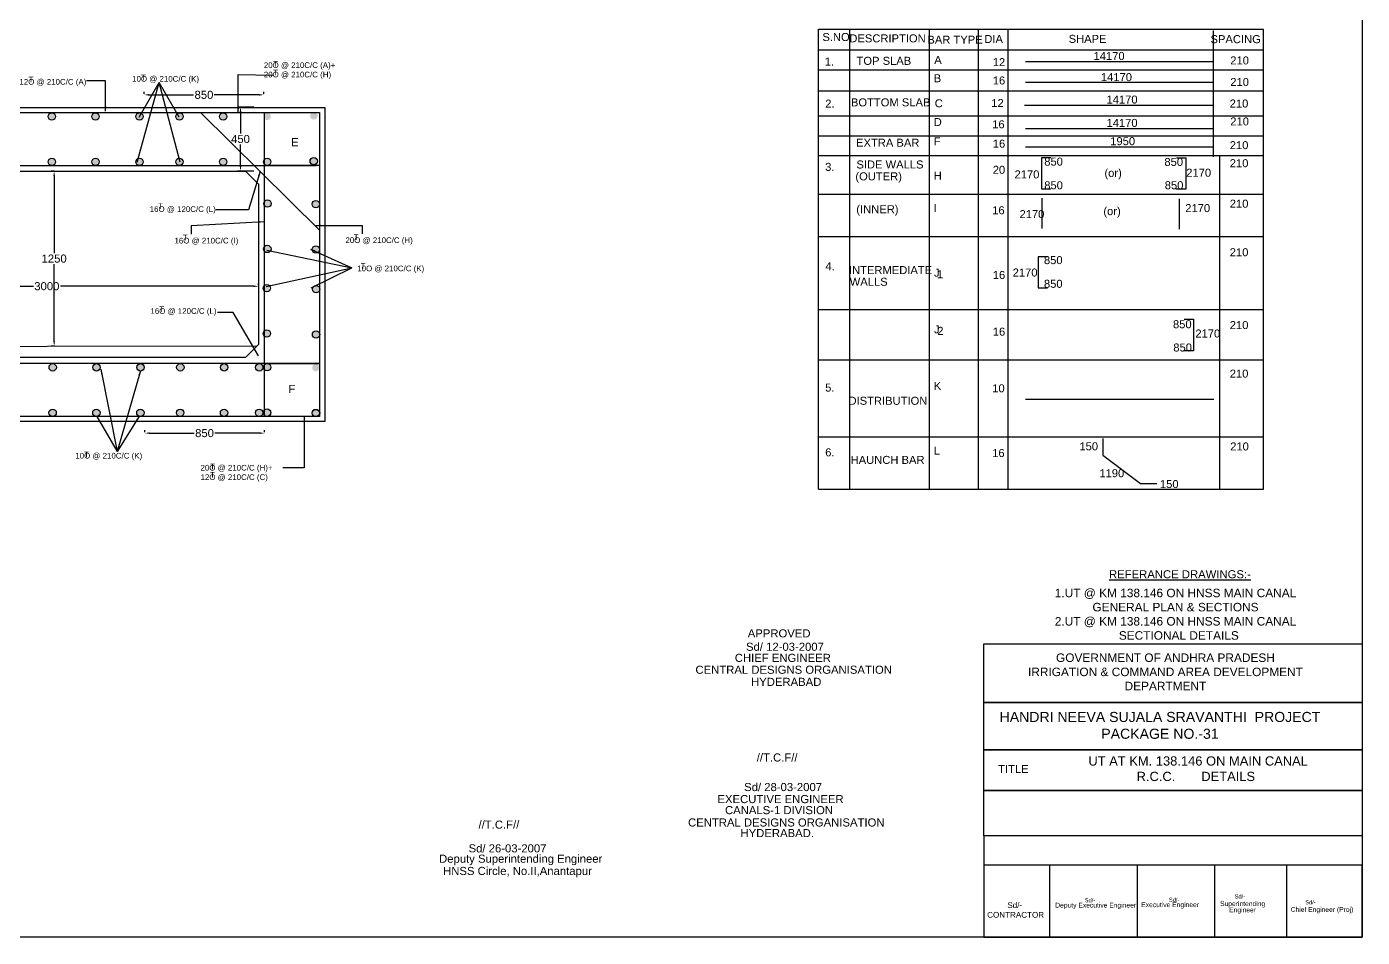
# Model space of a CAD drawing. Header units: metres. Extents: x 450 to 1759, y 456 to 572.
# Drawn here: x 1676.1 to 1758.7, y 456.3 to 512.6 of the extents above; entities that cross this region are included whole.
import ezdxf

# ---------------------------------------------------------------- set-up
doc = ezdxf.new("R2010")
doc.units = ezdxf.units.M
doc.header["$MEASUREMENT"] = 0
for name, color, linetype in [('DIMENSION', 255, 'Continuous'), ('DRAWING', 7, 'Continuous'), ('TEXT', 255, 'Continuous')]:
    doc.layers.add(name, color=color, linetype=linetype)
doc.styles.get("Standard").update_dxf_attribs({"font": 'arial.ttf'})
doc.dimstyles.get("Standard").update_dxf_attribs({"dimtxt": 0.5, "dimasz": 0.3, "dimexe": 0.18, "dimexo": 0.0625, "dimgap": 0.09, "dimtad": 0, "dimtih": 1, "dimtoh": 1, "dimdec": 4, "dimzin": 0, "dimdsep": 46, "dimtxsty": 'Standard', "dimcen": 0.09, "dimadec": 0, "dimazin": 0, "dimtfac": 1, "dimtdec": 4, "dimtofl": 0, "dimtmove": 0, "dimatfit": 3, "dimfxl": 1, "dimtolj": 1, "dimtzin": 0, "dimarcsym": 0})

# ---------------------------------------------------------------- blocks, each defined once
blk = doc.blocks.new('*D131')
at = {"layer": 'Defpoints', "color": 0, "ltscale": 0.1, "transparency": 16777216}
for p in [(1664.247, 496.587), (1690.425, 496.587), (1690.425, 496.587)]:
    blk.add_point(p, dxfattribs=at)
at = {"layer": 'DIMENSION', "color": 0, "lineweight": -2, "ltscale": 0.1, "transparency": 16777216}
for p, q in [((1664.247, 496.649), (1664.247, 496.767)), ((1664.547, 496.587), (1676.501, 496.587)), ((1690.125, 496.587), (1678.172, 496.587)), ((1690.425, 496.649), (1690.425, 496.767))]:
    blk.add_line(p, q, dxfattribs=at)
at = {"layer": 'DIMENSION', "color": 0, "ltscale": 0.1, "transparency": 16777216}
for points in [[(1664.547, 496.637), (1664.547, 496.537), (1664.247, 496.587)], [(1690.125, 496.637), (1690.125, 496.537), (1690.425, 496.587)]]:
    blk.add_solid(points, dxfattribs=at)
at = {"layer": 'DIMENSION', "color": 0, "ltscale": 0.1, "transparency": 16777216, "insert": (1677.336, 496.587), "char_height": 0.5, "attachment_point": 5}
blk.add_mtext('\\A1;3000', dxfattribs=at)
blk = doc.blocks.new('*D132')
at = {"layer": 'Defpoints', "color": 0, "ltscale": 0.1, "transparency": 16777216}
for p in [(1677.85, 503.704), (1677.786, 492.885), (1677.864, 492.885)]:
    blk.add_point(p, dxfattribs=at)
at = {"layer": 'DIMENSION', "color": 0, "lineweight": -2, "ltscale": 0.1, "transparency": 16777216}
for p, q in [((1677.787, 503.704), (1677.606, 503.704)), ((1677.786, 503.404), (1677.786, 498.64)), ((1677.786, 493.185), (1677.786, 497.949)), ((1677.801, 492.885), (1677.606, 492.885))]:
    blk.add_line(p, q, dxfattribs=at)
at = {"layer": 'DIMENSION', "color": 0, "ltscale": 0.1, "transparency": 16777216}
for points in [[(1677.736, 503.404), (1677.836, 503.404), (1677.786, 503.704)], [(1677.736, 493.185), (1677.836, 493.185), (1677.786, 492.885)]]:
    blk.add_solid(points, dxfattribs=at)
at = {"layer": 'DIMENSION', "color": 0, "ltscale": 0.1, "transparency": 16777216, "insert": (1677.786, 498.294), "char_height": 0.5, "attachment_point": 5}
blk.add_mtext('\\A1;1250', dxfattribs=at)
blk = doc.blocks.new('*D119')
at = {"layer": 'Defpoints', "color": 0, "ltscale": 0.1, "transparency": 16777216}
for p in [(1683.35, 508.407), (1690.749, 508.415), (1690.749, 508.407)]:
    blk.add_point(p, dxfattribs=at)
at = {"layer": 'DIMENSION', "color": 0, "lineweight": -2, "ltscale": 0.1, "transparency": 16777216}
for p, q in [((1683.35, 508.469), (1683.35, 508.595)), ((1683.65, 508.415), (1686.408, 508.415)), ((1690.449, 508.415), (1687.691, 508.415)), ((1690.749, 508.469), (1690.749, 508.595))]:
    blk.add_line(p, q, dxfattribs=at)
at = {"layer": 'DIMENSION', "color": 0, "ltscale": 0.1, "transparency": 16777216}
for points in [[(1683.65, 508.465), (1683.65, 508.365), (1683.35, 508.415)], [(1690.449, 508.465), (1690.449, 508.365), (1690.749, 508.415)]]:
    blk.add_solid(points, dxfattribs=at)
at = {"layer": 'DIMENSION', "color": 0, "ltscale": 0.1, "transparency": 16777216, "insert": (1687.049, 508.415), "char_height": 0.5, "attachment_point": 5}
blk.add_mtext('\\A1;850', dxfattribs=at)
blk = doc.blocks.new('*D121')
at = {"layer": 'Defpoints', "color": 0, "ltscale": 0.1, "transparency": 16777216}
for p in [(1683.385, 487.499), (1690.784, 487.508), (1690.784, 487.499)]:
    blk.add_point(p, dxfattribs=at)
at = {"layer": 'DIMENSION', "color": 0, "lineweight": -2, "ltscale": 0.1, "transparency": 16777216}
for p, q in [((1683.385, 487.562), (1683.385, 487.688)), ((1683.685, 487.508), (1686.443, 487.508)), ((1690.484, 487.508), (1687.726, 487.508)), ((1690.784, 487.562), (1690.784, 487.688))]:
    blk.add_line(p, q, dxfattribs=at)
at = {"layer": 'DIMENSION', "color": 0, "ltscale": 0.1, "transparency": 16777216}
for points in [[(1683.685, 487.558), (1683.685, 487.458), (1683.385, 487.508)], [(1690.484, 487.558), (1690.484, 487.458), (1690.784, 487.508)]]:
    blk.add_solid(points, dxfattribs=at)
at = {"layer": 'DIMENSION', "color": 0, "ltscale": 0.1, "transparency": 16777216, "insert": (1687.085, 487.508), "char_height": 0.5, "attachment_point": 5}
blk.add_mtext('\\A1;850', dxfattribs=at)
blk = doc.blocks.new('*D113')
at = {"layer": 'Defpoints', "color": 0, "ltscale": 0.1, "transparency": 16777216}
for p in [(1690.191, 507.665), (1689.309, 503.704), (1690.191, 503.704)]:
    blk.add_point(p, dxfattribs=at)
at = {"layer": 'DIMENSION', "color": 0, "lineweight": -2, "ltscale": 0.1, "transparency": 16777216}
for p, q in [((1690.129, 507.665), (1689.129, 507.665)), ((1689.309, 507.365), (1689.309, 506.03)), ((1689.309, 504.004), (1689.309, 505.339)), ((1690.129, 503.704), (1689.129, 503.704))]:
    blk.add_line(p, q, dxfattribs=at)
at = {"layer": 'DIMENSION', "color": 0, "ltscale": 0.1, "transparency": 16777216}
for points in [[(1689.259, 507.365), (1689.359, 507.365), (1689.309, 507.665)], [(1689.259, 504.004), (1689.359, 504.004), (1689.309, 503.704)]]:
    blk.add_solid(points, dxfattribs=at)
at = {"layer": 'DIMENSION', "color": 0, "ltscale": 0.1, "transparency": 16777216, "insert": (1689.309, 505.684), "char_height": 0.5, "attachment_point": 5}
blk.add_mtext('\\A1;450', dxfattribs=at)

msp = doc.modelspace()

# ---------------------------------------------------------------- hatches: boundary and pattern name
at = {"layer": 'DRAWING', "ltscale": 0.1}
h = msp.add_hatch(color=7, dxfattribs=at)
h.dxf.hatch_style = 1
h.paths.add_polyline_path([(1677.87243, 507.07953, 1), (1677.41706, 507.07953, 1)])
h.paths.add_polyline_path([(1677.41249, 504.27364, 1), (1677.86786, 504.27364, 1)])
h = msp.add_hatch(color=7, dxfattribs=at)
h.dxf.hatch_style = 1
h.paths.add_polyline_path([(1680.57664, 507.07953, 1), (1680.12127, 507.07953, 1)])
h.paths.add_polyline_path([(1680.11671, 504.27364, 1), (1680.57208, 504.27364, 1)])
h = msp.add_hatch(color=7, dxfattribs=at)
h.dxf.hatch_style = 1
h.paths.add_polyline_path([(1683.29744, 507.07953, 1), (1682.84207, 507.07953, 1)])
h.paths.add_polyline_path([(1682.8375, 504.27364, 1), (1683.29288, 504.27364, 1)])
h = msp.add_hatch(color=7, dxfattribs=at)
h.dxf.hatch_style = 1
h.paths.add_polyline_path([(1685.76308, 507.07953, 1), (1685.30771, 507.07953, 1)])
h.paths.add_polyline_path([(1685.30314, 504.27364, 1), (1685.75851, 504.27364, 1)])
h = msp.add_hatch(color=7, dxfattribs=at)
h.dxf.hatch_style = 1
h.paths.add_polyline_path([(1688.47034, 507.07953, 1), (1688.01497, 507.07953, 1)])
h.paths.add_polyline_path([(1688.0104, 504.27364, 1), (1688.46577, 504.27364, 1)])
h = msp.add_hatch(color=7, dxfattribs=at)
h.dxf.hatch_style = 1
h.paths.add_polyline_path([(1691.18877, 507.08496, 1), (1690.7334, 507.08496, 1)])
h.paths.add_polyline_path([(1690.72884, 504.27906, 1), (1691.18421, 504.27906, 1)])
h = msp.add_hatch(color=7, dxfattribs=at)
h.dxf.hatch_style = 1
h.paths.add_polyline_path([(1694.06673, 507.11971, 1), (1693.61136, 507.11971, 1)])
h.paths.add_polyline_path([(1693.60679, 504.31382, 1), (1694.06217, 504.31382, 1)])
h = msp.add_hatch(color=7, dxfattribs=at)
h.dxf.hatch_style = 1
h.paths.add_polyline_path([(1694.08095, 507.11978, 1), (1693.62558, 507.11978, 1)])
h.paths.add_polyline_path([(1693.62102, 504.31388, 1), (1694.07639, 504.31388, 1)])
h = msp.add_hatch(color=7, dxfattribs=at)
h.dxf.hatch_style = 1
h.paths.add_polyline_path([(1691.20062, 501.69593, 1), (1690.74524, 501.69593, 1)])
h.paths.add_polyline_path([(1690.74068, 498.89004, 1), (1691.19605, 498.89004, 1)])
h = msp.add_hatch(color=7, dxfattribs=at)
h.dxf.hatch_style = 1
h.paths.add_polyline_path([(1694.19691, 501.66592, 1), (1693.74154, 501.66592, 1)])
h.paths.add_polyline_path([(1693.73697, 498.86003, 1), (1694.19235, 498.86003, 1)])
h = msp.add_hatch(color=7, dxfattribs=at)
h.dxf.hatch_style = 1
h.paths.add_polyline_path([(1691.16965, 496.47082, 1), (1690.71427, 496.47082, 1)])
h.paths.add_polyline_path([(1690.70971, 493.66492, 1), (1691.16508, 493.66492, 1)])
h = msp.add_hatch(color=7, dxfattribs=at)
h.dxf.hatch_style = 1
h.paths.add_polyline_path([(1694.21277, 496.40697, 1), (1693.75739, 496.40697, 1)])
h.paths.add_polyline_path([(1693.75283, 493.60107, 1), (1694.2082, 493.60107, 1)])
h = msp.add_hatch(color=7, dxfattribs=at)
h.dxf.hatch_style = 1
h.paths.add_polyline_path([(1677.92555, 491.57412, 1), (1677.47017, 491.57412, 1)])
h.paths.add_polyline_path([(1677.46561, 488.76823, 1), (1677.92098, 488.76823, 1)])
h = msp.add_hatch(color=7, dxfattribs=at)
h.dxf.hatch_style = 1
h.paths.add_polyline_path([(1680.62976, 491.57412, 1), (1680.17439, 491.57412, 1)])
h.paths.add_polyline_path([(1680.16982, 488.76823, 1), (1680.62519, 488.76823, 1)])
h = msp.add_hatch(color=7, dxfattribs=at)
h.dxf.hatch_style = 1
h.paths.add_polyline_path([(1683.35056, 491.57412, 1), (1682.89519, 491.57412, 1)])
h.paths.add_polyline_path([(1682.89062, 488.76823, 1), (1683.34599, 488.76823, 1)])
h = msp.add_hatch(color=7, dxfattribs=at)
h.dxf.hatch_style = 1
h.paths.add_polyline_path([(1685.8162, 491.57412, 1), (1685.36082, 491.57412, 1)])
h.paths.add_polyline_path([(1685.35626, 488.76823, 1), (1685.81163, 488.76823, 1)])
h = msp.add_hatch(color=7, dxfattribs=at)
h.dxf.hatch_style = 1
h.paths.add_polyline_path([(1688.52346, 491.57412, 1), (1688.06808, 491.57412, 1)])
h.paths.add_polyline_path([(1688.06352, 488.76823, 1), (1688.51889, 488.76823, 1)])
h = msp.add_hatch(color=7, dxfattribs=at)
h.dxf.hatch_style = 1
h.paths.add_polyline_path([(1690.69576, 491.57412, 1), (1690.24039, 491.57412, 1)])
h.paths.add_polyline_path([(1690.23583, 488.76823, 1), (1690.6912, 488.76823, 1)])
h = msp.add_hatch(color=7, dxfattribs=at)
h.dxf.hatch_style = 1
h.paths.add_polyline_path([(1691.18474, 491.57955, 1), (1690.72937, 491.57955, 1)])
h.paths.add_polyline_path([(1690.7248, 488.77365, 1), (1691.18018, 488.77365, 1)])
h = msp.add_hatch(color=7, dxfattribs=at)
h.dxf.hatch_style = 1
h.paths.add_polyline_path([(1694.19404, 491.55716, 1), (1693.73867, 491.55716, 1)])
h.paths.add_polyline_path([(1693.7341, 488.75126, 1), (1694.18948, 488.75126, 1)])

# ---------------------------------------------------------------- linework, layer by layer
for points in [[(1560.28366, 553.19155), (1758.6676, 553.19155), (1758.6676, 456.34933), (1560.28366, 456.34933)], [(1570.20263, 507.64135), (1694.52193, 507.64135), (1694.51688, 488.2212), (1570.19759, 488.2212)], [(1570.5233, 507.32061), (1694.20109, 507.32061), (1694.19621, 488.54194), (1570.51842, 488.54194)], [(1663.9444, 504.04651), (1690.77701, 504.04651), (1690.77701, 491.81761), (1663.9444, 491.81761)], [(1665.05545, 503.70352), (1689.62544, 503.70352), (1690.42544, 502.89541), (1690.42544, 492.98273), (1689.61733, 492.18273), (1665.04734, 492.18273), (1664.24734, 492.99084), (1664.24734, 502.90352)]]:
    msp.add_lwpolyline(points, close=True, dxfattribs=at)
for points in [[(1686.83662, 507.32061), (1694.1992, 500.05005)], [(1690.77701, 507.32387), (1690.77701, 507.32387), (1690.77701, 488.54521)], [(1690.77701, 507.32387), (1690.77701, 507.32387), (1690.77701, 488.54521)], [(1690.77701, 507.32387), (1690.77701, 507.32387), (1690.77701, 488.54521)], [(1694.20024, 504.04645), (1690.72878, 504.04736)], [(1690.77701, 504.04651), (1693.99589, 504.04651)], [(1690.4155, 492.28812), (1688.84753, 494.9584), (1687.89312, 494.9584)], [(1664.36873, 492.86822), (1690.34313, 492.90125)], [(1694.19706, 491.81756), (1690.7256, 491.81846)], [(1690.77701, 491.81761), (1694.19706, 491.81761)], [(1693.97888, 488.5411), (1690.72474, 488.54194)]]:
    msp.add_lwpolyline(points, dxfattribs=at)
for centre in [(1677.64474, 507.07953), (1680.34896, 507.07953), (1683.06976, 507.07953), (1685.53539, 507.07953), (1688.24265, 507.07953), (1677.64018, 504.27364), (1680.34439, 504.27364), (1683.06519, 504.27364), (1685.53083, 504.27364), (1688.23809, 504.27364), (1690.95652, 504.27906), (1693.83448, 504.31382), (1693.8487, 504.31388), (1690.97293, 501.69593), (1693.96923, 501.66592), (1690.96837, 498.89004), (1693.96466, 498.86003), (1690.94196, 496.47082), (1693.98508, 496.40697), (1690.93739, 493.66492), (1693.98051, 493.60107), (1677.69786, 491.57412), (1680.40207, 491.57412), (1683.12287, 491.57412), (1685.58851, 491.57412), (1688.29577, 491.57412), (1690.46808, 491.57412), (1690.95706, 491.57955), (1677.69329, 488.76823), (1680.39751, 488.76823), (1683.11831, 488.76823), (1685.58394, 488.76823), (1688.2912, 488.76823), (1690.46351, 488.76823), (1690.95249, 488.77365), (1693.96179, 488.75126), (1693.97601, 488.75133)]:
    msp.add_circle(centre, 0.22769, dxfattribs=at)
at = {"layer": 'TEXT', "ltscale": 0.1}
msp.add_line((1725.05566, 512.47285), (1752.5667, 512.47256), dxfattribs=at)
at = {"layer": 'TEXT'}
for p, q in [((1725.05566, 504.67415), (1725.05566, 512.47285)), ((1726.96065, 512.47285), (1726.96065, 504.67415)), ((1731.87814, 512.47285), (1731.87814, 504.67415)), ((1734.92386, 512.47285), (1734.92386, 504.67415)), ((1736.7448, 512.47285), (1736.7448, 504.67415)), ((1749.44576, 512.39224), (1749.44576, 504.59354)), ((1752.54421, 512.45331), (1752.54421, 504.65461)), ((1725.05566, 511.20828), (1752.54421, 511.20828)), ((1737.83564, 510.47061), (1749.48404, 510.47061)), ((1725.05566, 509.9705), (1752.54421, 509.9705)), ((1737.83564, 509.19547), (1749.48404, 509.19547)), ((1725.05566, 508.65703), (1752.54421, 508.65703)), ((1725.05566, 507.11491), (1752.54421, 507.11491)), ((1737.78227, 507.77971), (1749.43067, 507.77971)), ((1737.83564, 506.33714), (1749.48404, 506.33714)), ((1725.05566, 505.87312), (1752.54421, 505.87312)), ((1725.05566, 484.03549), (1725.05566, 504.67415)), ((1725.05566, 504.67415), (1752.54421, 504.67415)), ((1725.05566, 504.67415), (1752.54421, 504.67415)), ((1726.96065, 504.67415), (1726.96065, 484.03549)), ((1731.87814, 504.67415), (1731.87814, 484.03549)), ((1734.92386, 504.67415), (1734.92386, 484.03549)), ((1736.7448, 504.67415), (1736.7448, 484.03549)), ((1737.83564, 505.2072), (1749.48404, 505.2072)), ((1749.82908, 504.67415), (1749.82908, 484.03549)), ((1752.54421, 504.65461), (1752.54421, 484.01595)), ((1739.4161, 504.52189), (1738.82404, 504.52189)), ((1738.82404, 504.52189), (1738.82404, 502.60964)), ((1747.1801, 504.52307), (1747.76574, 504.52307)), ((1747.76574, 504.52307), (1747.76574, 502.58121)), ((1725.05566, 502.27254), (1752.54421, 502.27254)), ((1738.82404, 502.60964), (1739.40551, 502.60964)), ((1747.76574, 502.58121), (1747.14016, 502.58121)), ((1738.84474, 502.03305), (1738.84474, 500.1586)), ((1747.33714, 501.9891), (1747.33714, 500.11555)), ((1725.05566, 499.66567), (1752.54421, 499.66567)), ((1739.21367, 498.39581), (1738.62161, 498.39581)), ((1738.62161, 498.39581), (1738.62161, 496.48357)), ((1738.62161, 496.48357), (1739.20308, 496.48357)), ((1725.05566, 495.15874), (1752.54421, 495.15874)), ((1747.65348, 494.54521), (1748.23913, 494.54521)), ((1748.23913, 494.54521), (1748.23913, 492.60335)), ((1748.23913, 492.60335), (1747.61354, 492.60335)), ((1725.05566, 492.03046), (1752.54421, 492.03046)), ((1737.83564, 489.6051), (1749.48404, 489.6051)), ((1725.05566, 487.27287), (1752.54421, 487.27287)), ((1742.62341, 487.18296), (1742.62341, 486.15182)), ((1742.62341, 486.15182), (1744.95194, 484.38802)), ((1725.05566, 484.03549), (1752.54421, 484.03549)), ((1744.95194, 484.38802), (1745.97025, 484.38802))]:
    msp.add_line(p, q, dxfattribs=at)
at = {"layer": 'TEXT', "ltscale": 0.02}
for p, q in [((1735.26559, 470.85334), (1739.69809, 470.85334)), ((1735.26559, 465.41806), (1735.26559, 470.85334)), ((1739.69809, 465.41806), (1735.26559, 465.41806))]:
    msp.add_line(p, q, dxfattribs=at)
for points in [[(1735.26559, 474.48678), (1758.6676, 474.48678), (1758.6676, 470.85334), (1735.26559, 470.85334)], [(1735.26559, 470.85334), (1758.6676, 470.85334), (1758.6676, 467.93532), (1735.26559, 467.93532)], [(1735.26559, 467.93532), (1758.6676, 467.93532), (1758.6676, 465.41806), (1735.26559, 465.41806)], [(1735.26559, 465.41806), (1758.6676, 465.41806), (1758.6676, 462.60963), (1735.26559, 462.60963)], [(1735.26559, 456.34933), (1758.6676, 456.34933), (1758.6676, 460.80653), (1735.26559, 460.80653)]]:
    msp.add_lwpolyline(points, close=True, dxfattribs=at)
for points in [[(1735.26559, 462.60963), (1735.26559, 460.80653)], [(1739.33247, 460.80653), (1739.33247, 456.34933)], [(1744.74279, 460.80653), (1744.74279, 456.34933)], [(1749.52815, 460.80653), (1749.52815, 456.34933)], [(1753.98167, 460.80653), (1753.98167, 456.34933)]]:
    msp.add_lwpolyline(points, dxfattribs=at)

# ---------------------------------------------------------------- texts
at = {"layer": 'DIMENSION', "attachment_point": 1}
for s, insert, char_height, width in [('\\A1;20O @ 210C/C (A)+\\P20O @ 210C/C (H)', (1690.74945, 510.42838), 0.35, 6.1085956), ('T', (1691.33299, 510.49891), 0.35, 6.1085956), ('T', (1676.20596, 509.53), 0.35, 0.2496794), ('10O @ 210C/C (K)', (1682.60859, 509.58103), 0.35, 6.1085956), ('T', (1683.15149, 509.65836), 0.35, 0.2496794), ('T', (1691.33284, 509.97667), 0.35, 6.1085956), ('12O @ 210C/C (A)', (1675.63982, 509.3962), 0.35, 6.1085956), ('E', (1692.43218, 505.73954), 0.5, 0.7758985), ('\\A1;16O @ 120C/C (L)', (1683.69626, 501.52999), 0.35, 6.1085956), ('T', (1684.21082, 501.72066), 0.35, 0.2496794), ('\\A1;16O @ 210C/C (I)', (1685.22775, 499.58023), 0.35, 6.1085956), ('T', (1685.74231, 499.7709), 0.35, 0.2496794), ('\\A1;20O @ 210C/C (H)', (1695.79626, 499.60657), 0.35, 6.1085956), ('T', (1696.31082, 499.79724), 0.35, 0.2496794), ('T', (1696.74101, 498.03111), 0.35, 0.2496794), ('\\A1;10O @ 210C/C (K)', (1696.53025, 497.86346), 0.35, 6.1085956), ('\\A1;16O @ 120C/C (L)', (1683.74095, 495.23185), 0.35, 6.1085956), ('T', (1684.28563, 495.35238), 0.35, 0.2496794), ('F', (1692.27303, 490.49345), 0.5, 0.7758985), ('10O @ 210C/C (K)', (1679.09429, 486.28797), 0.35, 6.1085956), ('T', (1679.63719, 486.3653), 0.35, 0.2496794), ('\\A1;20O @ 210C/C (H)+\\P12O @ 210C/C (C)', (1686.83751, 485.54448), 0.35, 6.1085956), ('T', (1687.42835, 485.62379), 0.35, 6.1085956), ('T', (1687.42821, 485.10155), 0.35, 6.1085956)]:
    msp.add_mtext(s, dxfattribs=dict(at, insert=insert, char_height=char_height, width=width))
at = {"layer": 'TEXT'}
for s, height, p in [('S.NO', 0.494644, (1725.28611, 511.74285)), ('DESCRIPTION', 0.4946443, (1726.95316, 511.65946)), ('BAR TYPE', 0.494644, (1731.77815, 511.58003)), ('DIA', 0.494644, (1735.29857, 511.62215)), ('SHAPE', 0.494644, (1740.51173, 511.62933)), ('SPACING', 0.494644, (1749.28459, 511.6108)), ('1.', 0.494644, (1725.42994, 510.22774)), ('TOP SLAB', 0.494644, (1727.39917, 510.27124)), ('A', 0.49464, (1732.20195, 510.32792)), ('12', 0.494644, (1735.81982, 510.19043)), ('14170', 0.494644, (1742.05065, 510.57069)), ('210', 0.494644, (1750.50659, 510.29725)), ('B', 0.49464, (1732.17125, 509.19482)), ('16', 0.494644, (1735.81982, 509.05611)), ('14170', 0.494644, (1742.50642, 509.26681)), ('210', 0.494644, (1750.50659, 508.96317)), ('2.', 0.494644, (1725.4633, 507.62835)), ('BOTTOM SLAB', 0.4946443, (1727.05025, 507.70417)), ('C', 0.49464, (1732.23238, 507.64481)), ('12', 0.494644, (1735.72835, 507.66342)), ('14170', 0.494644, (1742.85369, 507.87796)), ('210', 0.494644, (1750.46769, 507.63347)), ('210', 0.494644, (1750.50659, 506.52757)), ('D', 0.49464, (1732.16961, 506.48796)), ('16', 0.494644, (1735.78646, 506.34802)), ('14170', 0.494644, (1742.85369, 506.43539)), ('EXTRA BAR', 0.494644, (1727.36892, 505.21105)), ('F', 0.49464, (1732.1688, 505.29375)), ('16', 0.494644, (1735.81982, 505.15258)), ('1950', 0.494644, (1743.08385, 505.30546)), ('210', 0.494644, (1750.47324, 505.05964)), ('3.', 0.494644, (1725.45798, 503.7155)), ('SIDE WALLS', 0.494644, (1727.38996, 503.86433)), ('20', 0.494644, (1735.81982, 503.53646)), ('2170', 0.494644, (1737.16524, 503.25368)), ('850', 0.494644, (1739.00422, 504.04308)), ('(or)', 0.494644, (1742.72508, 503.34121)), ('850', 0.494644, (1746.43266, 504.02309)), ('2170', 0.494644, (1747.78439, 503.35669)), ('210', 0.494644, (1750.47324, 503.94353)), ('(OUTER)', 0.494644, (1727.32681, 503.13204)), ('H', 0.49464, (1732.16818, 503.17886)), ('850', 0.494644, (1739.00422, 502.57924)), ('850', 0.494644, (1746.45265, 502.58411)), ('(INNER)', 0.494644, (1727.38361, 501.101)), ('I', 0.49464, (1732.16286, 501.17886)), ('16', 0.494644, (1735.78646, 501.03524)), ('2170', 0.494644, (1737.4737, 500.79724)), ('(or)', 0.494644, (1742.65937, 500.98187)), ('2170', 0.494644, (1747.72363, 501.16902)), ('210', 0.494644, (1750.47324, 501.4423)), ('210', 0.494644, (1750.47324, 498.44107)), ('4.', 0.494644, (1725.47026, 497.57561)), ('850', 0.494644, (1738.98512, 497.95447)), ('WALLS', 0.494644, (1726.97738, 496.61694)), ('INTERMEDIATE', 0.4946443, (1726.92776, 497.33848)), ('J', 0.49464, (1732.19069, 497.17886)), ('1', 0.49464, (1732.3683, 497.083)), ('16', 0.494644, (1735.81982, 497.03401)), ('2170', 0.494644, (1737.05103, 497.18892)), ('850', 0.494644, (1738.98512, 496.49063)), ('J', 0.49464, (1732.19069, 493.67886)), ('2', 0.49464, (1732.39165, 493.583)), ('16', 0.494644, (1735.81982, 493.53278)), ('850', 0.494644, (1746.96282, 493.99223)), ('2170', 0.494644, (1748.34776, 493.41896)), ('210', 0.494644, (1750.47324, 493.93984)), ('850', 0.494644, (1746.98282, 492.55324)), ('210', 0.494644, (1750.47324, 490.93862)), ('5.', 0.494644, (1725.45818, 490.07561)), ('K', 0.49464, (1732.17125, 490.17886)), ('10', 0.494644, (1735.78646, 490.03155)), ('DISTRIBUTION', 0.4946443, (1726.90035, 489.26128)), ('6.', 0.494644, (1725.45982, 486.075)), ('L', 0.49464, (1732.17125, 486.17886)), ('16', 0.494644, (1735.78646, 486.03033)), ('150', 0.494644, (1741.17694, 486.44761)), ('210', 0.494644, (1750.50127, 486.43739)), ('HAUNCH BAR', 0.494644, (1727.03312, 485.60675)), ('1190', 0.494644, (1742.41218, 484.78249)), ('150', 0.494644, (1746.15687, 484.11415)), ('%%UREFERANCE DRAWINGS:-', 0.5, (1743.00821, 478.53539)), (' APPROVED', 0.5, (1720.47656, 474.88245)), ('Sd/ 12-03-2007', 0.5, (1720.56462, 474.05539)), ('CHIEF ENGINEER', 0.5, (1719.87128, 473.36831)), ('CENTRAL DESIGNS ORGANISATION', 0.5, (1717.43847, 472.63543)), ('HYDERABAD', 0.5, (1720.87619, 471.88534)), ('//T.C.F//', 0.5, (1721.22818, 467.21318)), ('UT AT KM. 138.146 ON MAIN CANAL', 0.5713142, (1741.73349, 466.96211)), ('Sd/ 28-03-2007', 0.5, (1720.44916, 465.38424)), ('EXECUTIVE ENGINEER', 0.5, (1718.79978, 464.64081)), ('CANALS-1 DIVISION', 0.5, (1719.26704, 463.95845)), ('//T.C.F//', 0.5, (1704.02592, 463.0611)), ('CENTRAL DESIGNS ORGANISATION', 0.5, (1716.98103, 463.19591)), ('HYDERABAD.', 0.5, (1720.22408, 462.53926)), ('Sd/ 26-03-2007', 0.5, (1703.41151, 461.59577)), ('Deputy Superintending Engineer', 0.5, (1701.58473, 460.95613)), ('HNSS Circle, No.II,Anantapur', 0.5, (1701.83467, 460.19864)), ('Deputy Executive Engineer', 0.2967866, (1739.68433, 458.18564)), ('Sd/-', 0.253089, (1741.50793, 458.51405)), (' Executive Engineer', 0.2967866, (1744.88746, 458.21202)), ('Sd/-', 0.253089, (1746.71106, 458.54043)), ('Superintending ', 0.2967866, (1749.87623, 458.27789)), ('Sd/-', 0.253089, (1750.77608, 458.74705)), ('Sd/-', 0.253089, (1755.14154, 458.38812)), ('Chief Engineer (Proj)', 0.2967866, (1754.24169, 457.91897))]:
    msp.add_text(s, height=height, dxfattribs=at).set_placement(p)
at = {"layer": 'TEXT', "color": 7}
for s, insert, char_height, width, attachment_point in [('1.UT @ KM 138.146 ON HNSS MAIN CANAL\\PGENERAL PLAN & SECTIONS\\P2.UT @ KM 138.146 ON HNSS MAIN CANAL\\P  SECTIONAL DETAILS', (1747.11987, 476.31355), 0.5251208, 20.183408, 5), ('GOVERNMENT OF ANDHRA PRADESH\\PIRRIGATION & COMMAND AREA DEVELOPMENT DEPARTMENT', (1746.49682, 472.75273), 0.5251208, 20.183408, 5), ('TITLE', (1736.15549, 466.99854), 0.494644, 4.020107, 1), ('         Sd/-\\PCONTRACTOR', (1735.47541, 458.03397), 0.3570822, 5.3162215, 4)]:
    msp.add_mtext(s, dxfattribs=dict(at, insert=insert, char_height=char_height, width=width, attachment_point=attachment_point))
at = {"layer": 'TEXT'}
for s, insert, char_height, width, attachment_point in [('HANDRI NEEVA SUJALA SRAVANTHI  PROJECT\\PPACKAGE NO.-31', (1746.15911, 470.27835), 0.6232518, 26.7107933, 2), ('\\pi-1.71394,l2.28526,t4.57051;R.C.C.^I{\\C7;DETAILS}', (1744.14247, 466.57701), 0.5713142, 10.2718977, 1), ('Engineer', (1750.43707, 458.18871), 0.296787, 1.7141551, 1)]:
    msp.add_mtext(s, dxfattribs=dict(at, insert=insert, char_height=char_height, width=width, attachment_point=attachment_point))

# ---------------------------------------------------------------- dimensions: what is measured, and where the dimension line sits
at = {"layer": 'DIMENSION', "ltscale": 0.1}
for base, p1, p2, text, picture, middle in [((1690.74852, 508.41517), (1683.3502, 508.4067), (1690.74852, 508.4067), '850', '*D119', (1687.04936, 508.41517)), ((1690.42544, 496.58678), (1664.24734, 496.58678), (1690.42544, 496.58678), '3000', '*D131', (1677.33639, 496.58678)), ((1690.78378, 487.50791), (1683.38545, 487.49944), (1690.78378, 487.49944), '850', '*D121', (1687.08462, 487.50791))]:
    dim = msp.add_linear_dim(base=base, p1=p1, p2=p2, text=text, dimstyle='Standard', dxfattribs=at)
    dim.commit()
    dim.dimension.update_dxf_attribs({"geometry": picture, "text_midpoint": middle})
for base, p1, p2, text, picture, middle in [((1689.30943, 503.70352), (1690.19135, 507.66505), (1690.19135, 503.70352), '450', '*D113', (1689.30943, 505.68429)), ((1677.7859, 492.88538), (1677.84987, 503.70352), (1677.86363, 492.88538), '1250', '*D132', (1677.7859, 498.29445))]:
    dim = msp.add_linear_dim(base=base, p1=p1, p2=p2, angle=90, text=text, dimstyle='Standard', dxfattribs=at)
    dim.commit()
    dim.dimension.update_dxf_attribs({"geometry": picture, "text_midpoint": middle})

# ---------------------------------------------------------------- leaders
at = {"layer": 'DRAWING', "ltscale": 0.1}
for points in [[(1689.16983, 507.32387), (1689.16983, 509.66854), (1691.33284, 509.62667)], [(1680.96213, 507.41602), (1680.96213, 509.29152), (1679.79582, 509.29152)], [(1682.92614, 504.26025), (1684.28367, 509.18406)], [(1683.04447, 507.03569), (1684.28367, 509.18406)], [(1685.57277, 504.25285), (1684.28367, 509.18406)], [(1685.52126, 507.03575), (1684.28367, 509.18406)], [(1690.51791, 503.68533), (1689.80486, 501.3086), (1687.77761, 501.3086)], [(1690.77701, 500.57634), (1686.26664, 500.31966), (1686.26664, 499.80322)], [(1693.96717, 500.34599), (1696.83516, 500.34599), (1696.83516, 499.82956)], [(1690.94653, 498.81513), (1696.18786, 497.73065)], [(1693.6424, 498.88868), (1696.18786, 497.73065)], [(1690.90387, 496.56147), (1696.18786, 497.73065)], [(1693.66849, 496.48614), (1696.18786, 497.73065)], [(1680.6672, 491.45208), (1681.69072, 486.37157)], [(1683.11657, 491.35522), (1681.69072, 486.37157)], [(1680.42452, 488.54521), (1681.69072, 486.37157)], [(1683.05477, 488.57464), (1681.69072, 486.37157)], [(1693.24956, 488.50445), (1693.24956, 485.36907), (1691.93646, 485.36907)]]:
    msp.add_leader(points, dimstyle='Standard', override={"dimgap": 0.09, "dimtad": 0}, dxfattribs=at)

doc.saveas('drawing.dxf')
